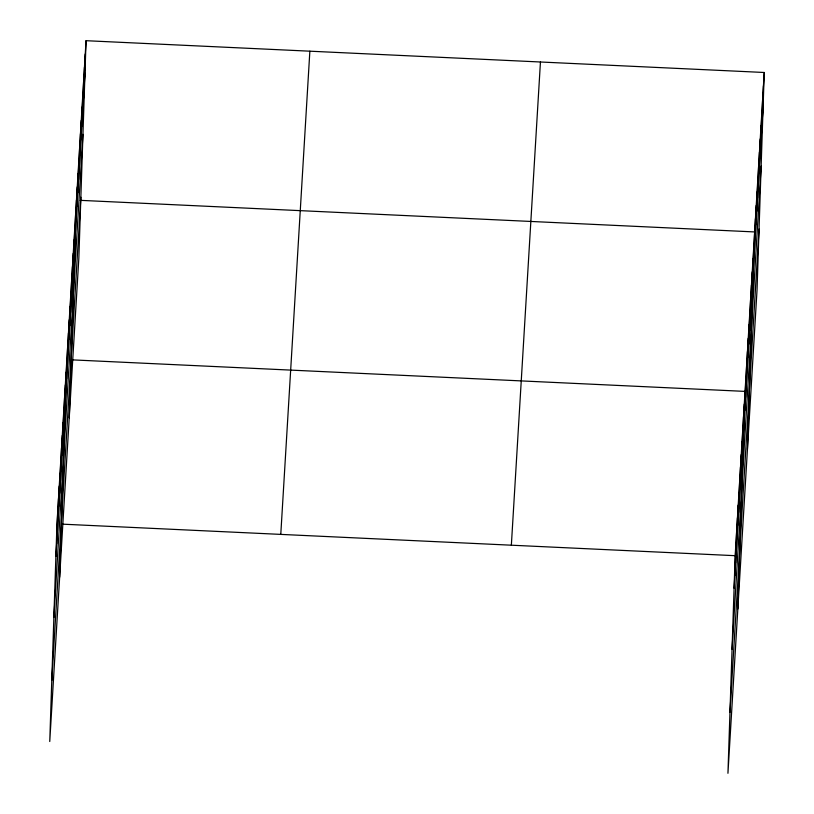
<?xml version="1.0" encoding="UTF-8"?>
<svg xmlns="http://www.w3.org/2000/svg" width="814" height="814" viewBox="0 0 814 814"><rect width="100%" height="100%" fill="white"/><g stroke="black" fill="none" stroke-linecap="round" stroke-linejoin="round"><path stroke-width="1.22" d="M56.654 543.813L57.733 511.263M57.418 531.176L58.496 498.626M58.181 518.538L59.259 485.989M58.934 505.901L60.012 473.351M59.697 493.253L60.775 460.714M60.46 480.616L61.538 448.076M61.223 467.979L62.302 435.439M61.976 455.341L63.065 422.802M62.739 442.704L63.818 410.164M63.502 430.067L64.581 397.527M64.265 417.429L65.344 384.89M65.018 404.792L66.107 372.252M59.646 577.228L66.86 359.615M66.585 378.866L67.664 346.326M67.379 365.578L68.468 333.038M68.183 352.289L69.261 319.749M68.987 339.011L70.065 306.461M69.78 325.722L70.859 293.172M70.584 312.434L71.663 279.884M71.378 299.145L72.466 266.595M72.181 285.856L73.26 253.307M72.985 272.568L74.064 240.018M73.779 259.279L74.857 226.73M74.583 245.991L75.661 213.441M69.241 417.775L76.465 200.152M76.18 219.414L77.259 186.864M76.984 206.125L78.063 173.575M77.778 192.837L78.856 160.297M78.582 179.548L79.66 147.008M79.385 166.26L80.464 133.72M80.179 152.971L81.258 120.431M80.983 139.682L82.061 107.143M81.776 126.394L82.865 93.854M82.58 113.105L83.659 80.566M83.384 99.817L84.463 67.277M84.178 86.538L85.256 53.989M86.06 40.7L78.836 258.313L49.756 741.513L56.97 523.901L86.06 40.7L764.244 72.487L757.03 290.099L727.94 773.3L735.164 555.687L764.244 72.487M734.839 575.59L735.917 543.05M735.602 562.952L736.68 530.413M736.365 550.315L737.443 517.775M737.118 537.678L738.206 505.138M737.881 525.04L738.959 492.501M738.644 512.403L739.723 479.863M739.407 499.765L740.486 467.226M740.17 487.128L741.249 454.588M740.923 474.491L742.002 441.951M741.686 461.853L742.765 429.314M742.449 449.216L743.528 416.676M743.213 436.579L744.291 404.029M737.83 609.014L745.044 391.392L71.835 359.849M744.769 410.653L745.848 378.113M745.573 397.364L746.652 364.825M746.367 384.076L747.445 351.536M747.171 370.787L748.249 338.248M747.964 357.499L749.043 324.959M748.768 344.21L749.847 311.67M749.572 330.922L750.65 298.382M750.366 317.633L751.444 285.093M751.169 304.355L752.248 271.805M751.963 291.066L753.052 258.516M752.767 277.778L753.845 245.228M747.425 449.552L754.649 231.939L80.189 200.336M754.364 251.2L755.443 218.651M755.168 237.912L756.247 205.362M755.962 224.623L757.051 192.073M756.766 211.335L757.844 178.785M757.569 198.046L758.648 165.496M758.363 184.758L759.442 152.208M759.167 171.469L760.245 138.919M759.971 158.181L761.049 125.641M760.764 144.892L761.843 112.352M761.568 131.603L762.647 99.064M762.362 118.315L763.44 85.775M55.891 556.45L84.982 73.25M53.866 617.521L82.957 134.32M51.781 680.443L80.871 197.242M280.779 534.391L309.859 51.19M511.355 545.197L540.445 61.996M734.075 588.227L763.166 105.026M732.051 649.307L761.141 166.107M729.965 712.23L759.055 229.029M61.945 524.135L735.164 555.687"/></g></svg>
